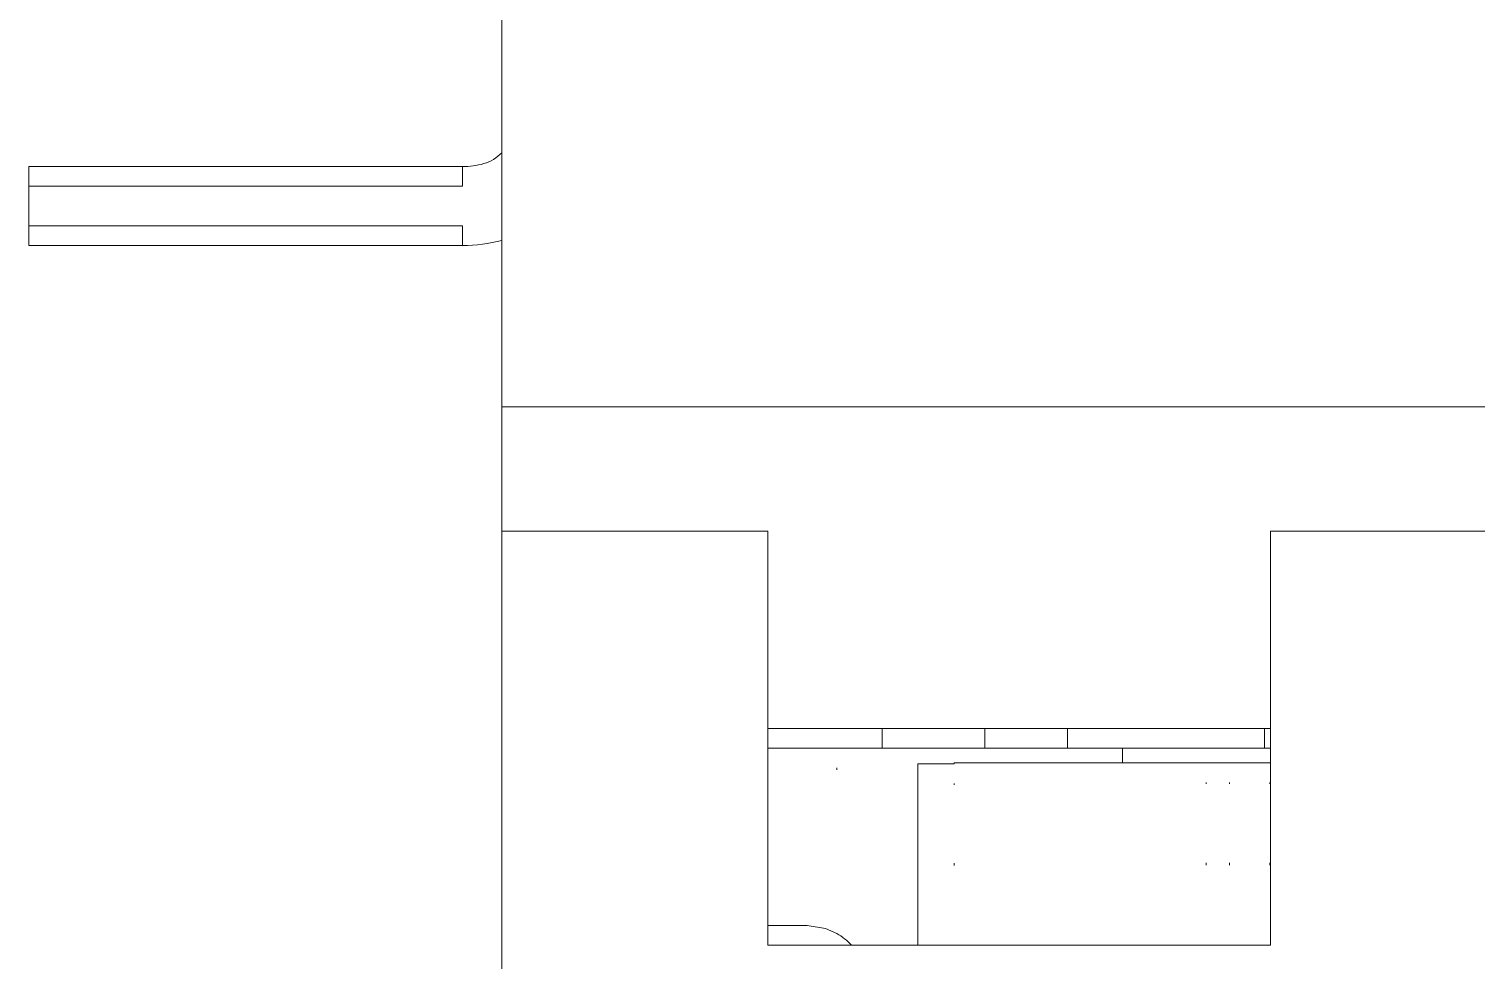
# Model space of a CAD drawing. Header units: inches. Extents: x 17 to 3130, y 15 to 659.
# Drawn here: x 1127.46 to 1134.81, y 190.91 to 195.63 of the extents above; entities that cross this region are included whole.
import ezdxf

# ---------------------------------------------------------------- set-up
doc = ezdxf.new("R2010")
doc.units = ezdxf.units.IN
doc.header["$MEASUREMENT"] = 0
doc.layers.add('Ebene 1', color=7, linetype='Continuous')

msp = doc.modelspace()

# ---------------------------------------------------------------- linework, layer by layer
at = {"layer": 'Ebene 1', "lineweight": 9}
for points in [[(1129.86414, 193.71084), (1129.86414, 193.71084), (1129.86414, 210.58014), (1129.86414, 210.58014)], [(1129.86414, 193.71084), (1129.86414, 193.71084), (1129.86414, 193.71084), (1129.86414, 193.71084)], [(1129.86414, 193.08014), (1129.86414, 193.08014), (1129.86414, 193.71084), (1129.86414, 193.71084)], [(1129.86414, 193.71084), (1129.86414, 193.71084), (1129.86414, 193.71084), (1129.86414, 193.71084)], [(1141.76414, 193.71084), (1141.76414, 193.71084), (1129.86414, 193.71084), (1129.86414, 193.71084)], [(1129.86414, 193.08014), (1129.86414, 193.08014), (1129.86414, 193.08014), (1129.86414, 193.08014)], [(1129.86414, 171.98024), (1129.86414, 171.98024), (1129.86414, 193.08014), (1129.86414, 193.08014)], [(1129.86414, 193.08014), (1129.86414, 193.08014), (1129.86414, 193.08014), (1129.86414, 193.08014)], [(1131.21414, 193.08014), (1131.21414, 193.08014), (1129.86414, 193.08014), (1129.86414, 193.08014)], [(1131.21414, 193.08014), (1131.21414, 193.08014), (1131.21414, 193.08014), (1131.21414, 193.08014)], [(1131.21414, 190.98024), (1131.21414, 190.98024), (1131.21414, 193.08014), (1131.21414, 193.08014)], [(1133.76404, 193.08014), (1133.76404, 193.08014), (1133.76404, 193.08014), (1133.76404, 193.08014)], [(1133.76414, 190.98024), (1133.76414, 190.98024), (1133.76404, 193.08014), (1133.76404, 193.08014)], [(1133.76404, 193.08014), (1133.76404, 193.08014), (1133.76404, 193.08014), (1133.76404, 193.08014)], [(1136.41414, 193.08014), (1136.41414, 193.08014), (1133.76404, 193.08014), (1133.76404, 193.08014)], [(1131.21404, 192.08024), (1131.21404, 192.08024), (1131.21404, 192.08024), (1131.21404, 192.08024)], [(1133.76414, 192.08014), (1133.76414, 192.08014), (1131.21404, 192.08024), (1131.21404, 192.08024)], [(1131.79454, 192.08024), (1131.79454, 192.08024), (1131.79454, 192.08024), (1131.79454, 192.08024)], [(1131.79454, 191.98014), (1131.79454, 191.98014), (1131.79454, 192.08024), (1131.79454, 192.08024)], [(1132.31414, 192.08024), (1132.31414, 192.08024), (1132.31414, 192.08024), (1132.31414, 192.08024)], [(1132.31414, 192.08024), (1132.31414, 192.08024), (1132.31414, 191.98024), (1132.31414, 191.98024)], [(1131.21414, 190.98024), (1131.21414, 190.98024), (1131.21414, 190.98024), (1131.21414, 190.98024)], [(1133.76414, 190.98024), (1133.76414, 190.98024), (1131.21414, 190.98024), (1131.21414, 190.98024)]]:
    msp.add_open_spline(points, degree=3, dxfattribs=at)
at = {"layer": 'Ebene 1', "color": 30, "lineweight": 9}
for points in [[(1129.77254, 194.94504), (1129.80754, 194.95494), (1129.83924, 194.97424), (1129.86414, 195.00074)], [(1127.46414, 194.93024), (1127.46414, 194.93024), (1127.46414, 194.93024), (1127.46414, 194.93024)], [(1127.46414, 194.93024), (1127.46414, 194.93024), (1127.46414, 194.83024), (1127.46414, 194.83024)], [(1127.46414, 194.93024), (1127.46414, 194.93024), (1127.46414, 194.93024), (1127.46414, 194.93024)], [(1127.46414, 194.93024), (1127.46414, 194.93024), (1129.66414, 194.93024), (1129.66414, 194.93024)], [(1129.66414, 194.93024), (1129.70074, 194.93024), (1129.73724, 194.93524), (1129.77254, 194.94504)], [(1129.66414, 194.93024), (1129.66414, 194.93024), (1129.66414, 194.93024), (1129.66414, 194.93024)], [(1129.66414, 194.83024), (1129.66414, 194.83024), (1129.66414, 194.93024), (1129.66414, 194.93024)], [(1127.46414, 194.83024), (1127.46414, 194.83024), (1127.46414, 194.83024), (1127.46414, 194.83024)], [(1127.46414, 194.63024), (1127.46414, 194.63024), (1127.46414, 194.83024), (1127.46414, 194.83024)], [(1127.46414, 194.83024), (1127.46414, 194.83024), (1127.46414, 194.83024), (1127.46414, 194.83024)], [(1127.46414, 194.83024), (1127.46414, 194.83024), (1129.66414, 194.83024), (1129.66414, 194.83024)], [(1127.46414, 194.63024), (1127.46414, 194.63024), (1127.46414, 194.63024), (1127.46414, 194.63024)], [(1127.46414, 194.53024), (1127.46414, 194.53024), (1127.46414, 194.63024), (1127.46414, 194.63024)], [(1127.46414, 194.63024), (1127.46414, 194.63024), (1127.46414, 194.63024), (1127.46414, 194.63024)], [(1127.46414, 194.63024), (1127.46414, 194.63024), (1129.66424, 194.63024), (1129.66424, 194.63024)], [(1129.66424, 194.63024), (1129.66424, 194.63024), (1129.66414, 194.53024), (1129.66414, 194.53024)], [(1129.66424, 194.63024), (1129.66424, 194.63024), (1129.66424, 194.63024), (1129.66424, 194.63024)], [(1127.46414, 194.53024), (1127.46414, 194.53024), (1127.46414, 194.53024), (1127.46414, 194.53024)], [(1127.46414, 194.53024), (1127.46414, 194.53024), (1129.66414, 194.53024), (1129.66414, 194.53024)], [(1129.66414, 194.53024), (1129.73164, 194.53024), (1129.79884, 194.53874), (1129.86414, 194.55554)], [(1131.21414, 191.98014), (1131.21414, 191.98014), (1131.21414, 191.98014), (1131.21414, 191.98014)], [(1131.38294, 191.98014), (1131.38294, 191.98014), (1131.21414, 191.98014), (1131.21414, 191.98014)], [(1131.38294, 191.98014), (1131.38294, 191.98014), (1131.38294, 191.98014), (1131.38294, 191.98014)], [(1131.56414, 191.98014), (1131.56414, 191.98014), (1131.38294, 191.98014), (1131.38294, 191.98014)], [(1131.56414, 191.98014), (1131.56414, 191.98014), (1131.56414, 191.98014), (1131.56414, 191.98014)], [(1131.56414, 191.98014), (1131.56414, 191.98014), (1132.71414, 191.98014), (1132.71414, 191.98014)], [(1132.71414, 191.98014), (1132.71414, 191.98014), (1132.71414, 191.98014), (1132.71414, 191.98014)], [(1132.71414, 191.98014), (1132.71414, 191.98014), (1132.92624, 191.98014), (1132.92624, 191.98014)], [(1132.92624, 191.98014), (1132.92624, 191.98014), (1132.92624, 191.98014), (1132.92624, 191.98014)], [(1132.92624, 191.98014), (1132.92624, 191.98014), (1133.01414, 191.98014), (1133.01414, 191.98014)], [(1133.01414, 191.98014), (1133.01414, 191.98014), (1133.01414, 191.98014), (1133.01414, 191.98014)], [(1133.06734, 191.98014), (1133.06734, 191.98014), (1133.01414, 191.98014), (1133.01414, 191.98014)], [(1133.01414, 191.98014), (1133.01414, 191.98014), (1133.01414, 191.98014), (1133.01414, 191.98014)], [(1133.01414, 191.90514), (1133.01414, 191.90514), (1133.01414, 191.98014), (1133.01414, 191.98014)], [(1133.06734, 191.98014), (1133.06734, 191.98014), (1133.06734, 191.98014), (1133.06734, 191.98014)], [(1133.21914, 191.98014), (1133.21914, 191.98014), (1133.06734, 191.98014), (1133.06734, 191.98014)], [(1133.44634, 191.98024), (1133.44634, 191.98024), (1133.21914, 191.98014), (1133.21914, 191.98014)], [(1133.21914, 191.98014), (1133.21914, 191.98014), (1133.21914, 191.98014), (1133.21914, 191.98014)], [(1133.44634, 191.98024), (1133.44634, 191.98024), (1133.44634, 191.98024), (1133.44634, 191.98024)], [(1133.71414, 191.98014), (1133.71414, 191.98014), (1133.44634, 191.98024), (1133.44634, 191.98024)], [(1133.71414, 191.98014), (1133.71414, 191.98014), (1133.71414, 191.98014), (1133.71414, 191.98014)], [(1133.76414, 191.98014), (1133.76414, 191.98014), (1133.71414, 191.98014), (1133.71414, 191.98014)], [(1131.21414, 191.08024), (1131.21414, 191.08024), (1131.21414, 191.08024), (1131.21414, 191.08024)], [(1131.31114, 191.08024), (1131.31114, 191.08024), (1131.21414, 191.08024), (1131.21414, 191.08024)], [(1131.31114, 191.08024), (1131.31114, 191.08024), (1131.31114, 191.08024), (1131.31114, 191.08024)], [(1131.41414, 191.08024), (1131.41414, 191.08024), (1131.31114, 191.08024), (1131.31114, 191.08024)], [(1131.41414, 191.08024), (1131.41414, 191.08024), (1131.41414, 191.08024), (1131.41414, 191.08024)], [(1131.41414, 191.08024), (1131.41414, 191.08024), (1131.50634, 191.06564), (1131.50634, 191.06564)], [(1131.50634, 191.06564), (1131.50634, 191.06564), (1131.50634, 191.06564), (1131.50634, 191.06564)], [(1131.50634, 191.06564), (1131.50634, 191.06564), (1131.56414, 191.04004), (1131.56414, 191.04004)], [(1131.63774, 190.98014), (1131.61644, 191.00384), (1131.59174, 191.02404), (1131.56414, 191.04004)]]:
    msp.add_open_spline(points, degree=3, dxfattribs=at)
at = {"layer": 'Ebene 1', "color": 95, "lineweight": 9}
for points in [[(1132.73414, 192.07984), (1132.73414, 192.07984), (1132.73414, 192.07984), (1132.73414, 192.07984)], [(1132.73414, 191.98004), (1132.73414, 191.98004), (1132.73414, 192.07984), (1132.73414, 192.07984)], [(1133.73414, 192.07984), (1133.73414, 192.07984), (1133.73414, 192.07984), (1133.73414, 192.07984)], [(1133.73414, 191.98004), (1133.73414, 191.98004), (1133.73414, 192.07984), (1133.73414, 192.07984)]]:
    msp.add_open_spline(points, degree=3, dxfattribs=at)
at = {"layer": 'Ebene 1', "color": 253, "lineweight": 9}
for points in [[(1131.97544, 191.90014), (1131.97544, 191.90014), (1131.97544, 191.90014), (1131.97544, 191.90014)], [(1131.97544, 191.90014), (1131.97544, 191.90014), (1131.97544, 190.98024), (1131.97544, 190.98024)], [(1131.97544, 191.90014), (1131.97544, 191.90014), (1131.97544, 191.90014), (1131.97544, 191.90014)], [(1131.97544, 191.90014), (1131.97544, 191.90014), (1132.02304, 191.90014), (1132.02304, 191.90014)], [(1132.02304, 191.90014), (1132.02304, 191.90014), (1132.02304, 191.90014), (1132.02304, 191.90014)], [(1132.02304, 191.90014), (1132.02304, 191.90014), (1132.15864, 191.90014), (1132.15864, 191.90014)], [(1132.15864, 191.90514), (1132.15864, 191.90514), (1132.15864, 191.90514), (1132.15864, 191.90514)], [(1133.43874, 191.90514), (1133.43874, 191.90514), (1132.15864, 191.90514), (1132.15864, 191.90514)], [(1132.15864, 191.90514), (1132.15864, 191.90514), (1132.15864, 191.90514), (1132.15864, 191.90514)], [(1132.15864, 191.90514), (1132.15864, 191.90514), (1132.15864, 191.90014), (1132.15864, 191.90014)], [(1133.43874, 191.90514), (1133.43874, 191.90514), (1133.43874, 191.90514), (1133.43874, 191.90514)], [(1133.51574, 191.90514), (1133.51574, 191.90514), (1133.43874, 191.90514), (1133.43874, 191.90514)], [(1133.51574, 191.90514), (1133.51574, 191.90514), (1133.51574, 191.90514), (1133.51574, 191.90514)], [(1133.55604, 191.90514), (1133.55604, 191.90514), (1133.51574, 191.90514), (1133.51574, 191.90514)], [(1133.55604, 191.90514), (1133.55604, 191.90514), (1133.55604, 191.90514), (1133.55604, 191.90514)], [(1133.55604, 191.90514), (1133.55604, 191.90514), (1133.76184, 191.90514), (1133.76184, 191.90514)], [(1133.76184, 191.90514), (1133.76184, 191.90514), (1133.76184, 191.90514), (1133.76184, 191.90514)], [(1133.76184, 191.90514), (1133.76184, 191.90514), (1133.76294, 191.90514), (1133.76294, 191.90514)], [(1133.76294, 191.90514), (1133.76294, 191.90514), (1133.76294, 191.90514), (1133.76294, 191.90514)], [(1133.76294, 191.90514), (1133.76294, 191.90514), (1133.76414, 191.90514), (1133.76414, 191.90514)]]:
    msp.add_open_spline(points, degree=3, dxfattribs=at)
at = {"layer": 'Ebene 1', "color": 3, "lineweight": 9}
for points in [[(1131.56414, 191.88014), (1131.56414, 191.88014), (1131.56404, 191.87004), (1131.56404, 191.87004)], [(1131.56414, 191.88014), (1131.56414, 191.88014), (1131.56414, 191.88014), (1131.56414, 191.88014)], [(1132.15864, 191.80024), (1132.15864, 191.80024), (1132.15864, 191.80024), (1132.15864, 191.80024)], [(1132.15864, 191.80024), (1132.15864, 191.80024), (1132.15864, 191.79464), (1132.15864, 191.79464)], [(1133.43874, 191.80524), (1133.43874, 191.80524), (1133.43874, 191.80524), (1133.43874, 191.80524)], [(1133.43874, 191.80524), (1133.43874, 191.80524), (1133.43874, 191.79944), (1133.43874, 191.79944)], [(1133.55604, 191.80524), (1133.55604, 191.80524), (1133.55594, 191.79954), (1133.55594, 191.79954)], [(1133.55604, 191.80524), (1133.55604, 191.80524), (1133.55604, 191.80524), (1133.55604, 191.80524)], [(1133.76184, 191.80524), (1133.76184, 191.80524), (1133.76184, 191.80524), (1133.76184, 191.80524)], [(1133.76184, 191.80524), (1133.76184, 191.80524), (1133.76184, 191.79944), (1133.76184, 191.79944)], [(1132.15864, 191.39584), (1132.15864, 191.39584), (1132.15864, 191.39584), (1132.15864, 191.39584)], [(1132.15864, 191.39584), (1132.15864, 191.39584), (1132.15864, 191.38454), (1132.15864, 191.38454)], [(1133.43874, 191.39824), (1133.43874, 191.39824), (1133.43874, 191.39824), (1133.43874, 191.39824)], [(1133.43874, 191.39824), (1133.43874, 191.39824), (1133.43874, 191.38704), (1133.43874, 191.38704)], [(1133.55604, 191.39824), (1133.55604, 191.39824), (1133.55604, 191.39824), (1133.55604, 191.39824)], [(1133.55604, 191.39824), (1133.55604, 191.39824), (1133.55604, 191.38704), (1133.55604, 191.38704)], [(1133.76184, 191.39824), (1133.76184, 191.39824), (1133.76184, 191.39824), (1133.76184, 191.39824)], [(1133.76184, 191.39824), (1133.76184, 191.39824), (1133.76184, 191.38704), (1133.76184, 191.38704)]]:
    msp.add_open_spline(points, degree=3, dxfattribs=at)

doc.saveas('drawing.dxf')
